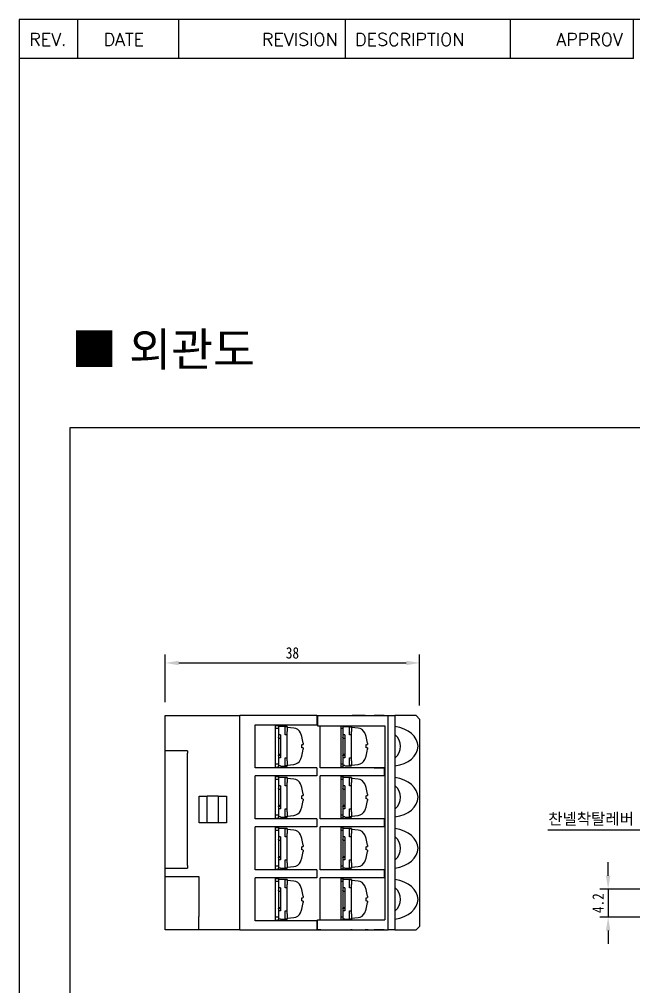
# Model space of a CAD drawing. Header units: millimetres. Extents: x 3108 to 3521, y -1583 to -1296.
# Drawn here: x 3107.8 to 3199.6, y -1440.6 to -1296.2 of the extents above; entities that cross this region are included whole.
import ezdxf
from ezdxf.enums import TextEntityAlignment as Align

# ---------------------------------------------------------------- set-up
doc = ezdxf.new("R2010")
doc.units = ezdxf.units.MM
doc.layers.add('SHEET', color=7, linetype='Continuous')
doc.styles.add('ROMANS', font='romans', dxfattribs={"width": 0.9})
doc.styles.add('굴림', font='', dxfattribs={"width": 0.9})
doc.styles.get('굴림').set_extended_font_data('GulimChe')
doc.dimstyles.new('ISO-25', dxfattribs={"dimtxt": 1.7, "dimasz": 2, "dimexe": 1.25, "dimexo": 2, "dimtad": 1, "dimzin": 9, "dimdsep": 46, "dimtxsty": '굴림', "dimcen": 2.5, "dimclrd": 4, "dimclre": 4, "dimclrt": 4, "dimadec": 0, "dimazin": 0, "dimtfac": 1, "dimtmove": 0, "dimatfit": 3, "dimfxl": 1, "dimarcsym": 0})

# ---------------------------------------------------------------- blocks, each defined once
blk = doc.blocks.new('*D45')
at = {"color": 4, "lineweight": -2, "ltscale": 0.3, "transparency": 16777216}
for p, q in [((3129.63, -1398.17), (3129.63, -1391.05)), ((3167.63, -1398.67), (3167.63, -1391.05)), ((3131.63, -1392.3), (3165.63, -1392.3))]:
    blk.add_line(p, q, dxfattribs=at)
at = {"color": 4, "ltscale": 0.3, "transparency": 16777216}
for points in [[(3131.63, -1391.97), (3131.63, -1392.64), (3129.63, -1392.3)], [(3165.63, -1391.97), (3165.63, -1392.64), (3167.63, -1392.3)]]:
    blk.add_solid(points, dxfattribs=at)
at = {"layer": 'DEFPOINTS', "color": 0, "ltscale": 0.3, "transparency": 16777216}
for p in [(3167.63, -1392.3), (3129.63, -1400.17), (3167.63, -1400.67)]:
    blk.add_point(p, dxfattribs=at)
at = {"color": 4, "ltscale": 0.3, "transparency": 16777216, "insert": (3148.63, -1390.81), "char_height": 1.7, "attachment_point": 5, "style": '굴림'}
blk.add_mtext('38', dxfattribs=at)
blk = doc.blocks.new('*D47')
at = {"color": 4, "lineweight": -2, "ltscale": 0.3, "transparency": 16777216}
for p, q in [((3195.81, -1424.07), (3195.81, -1422.07)), ((3201.4, -1426.07), (3194.56, -1426.07)), ((3195.81, -1426.07), (3195.81, -1430.27)), ((3201.4, -1430.27), (3194.56, -1430.27)), ((3195.81, -1432.27), (3195.81, -1434.27))]:
    blk.add_line(p, q, dxfattribs=at)
at = {"color": 4, "ltscale": 0.3, "transparency": 16777216}
for points in [[(3195.47, -1424.07), (3196.14, -1424.07), (3195.81, -1426.07)], [(3195.47, -1432.27), (3196.14, -1432.27), (3195.81, -1430.27)]]:
    blk.add_solid(points, dxfattribs=at)
at = {"layer": 'DEFPOINTS', "color": 0, "ltscale": 0.3, "transparency": 16777216}
for p in [(3203.4, -1426.07), (3195.81, -1430.27), (3203.4, -1430.27)]:
    blk.add_point(p, dxfattribs=at)
at = {"color": 4, "ltscale": 0.3, "transparency": 16777216, "insert": (3194.31, -1428.17), "char_height": 1.7, "attachment_point": 5, "rotation": 90, "style": '굴림'}
blk.add_mtext('4.2', dxfattribs=at)

msp = doc.modelspace()

# ---------------------------------------------------------------- linework, layer by layer
for p, q in [((3116.544, -1302.019), (3116.544, -1296.186)), ((3131.65, -1302.019), (3131.65, -1296.186)), ((3156.579, -1302.019), (3156.579, -1296.186)), ((3181.23, -1302.019), (3181.23, -1296.186)), ((3199.592, -1302.019), (3199.592, -1296.186)), ((3199.592, -1302.019), (3107.813, -1302.019)), ((3129.63, -1432.173), (3129.63, -1400.173)), ((3129.63, -1400.173), (3140.77, -1400.173)), ((3140.77, -1432.173), (3140.77, -1400.173)), ((3150.75, -1400.173), (3140.77, -1400.173)), ((3140.77, -1432.173), (3140.77, -1400.173)), ((3152.25, -1400.173), (3150.75, -1400.173)), ((3152.25, -1400.173), (3157.367, -1400.173)), ((3152.25, -1400.173), (3152.25, -1401.536)), ((3152.35, -1400.173), (3152.85, -1400.173)), ((3152.35, -1400.173), (3152.35, -1401.673)), ((3152.85, -1400.173), (3162.95, -1400.173)), ((3157.367, -1400.173), (3157.564, -1400.173)), ((3159.493, -1400.173), (3157.564, -1400.173)), ((3159.493, -1400.173), (3159.964, -1400.173)), ((3159.964, -1400.173), (3160.85, -1400.173)), ((3162.35, -1400.173), (3160.85, -1400.173)), ((3162.95, -1400.173), (3163.95, -1400.173)), ((3162.95, -1432.173), (3162.95, -1400.173)), ((3167.13, -1400.173), (3163.95, -1400.173)), ((3163.95, -1400.173), (3163.95, -1432.173)), ((3167.13, -1400.173), (3167.63, -1400.673)), ((3167.63, -1400.673), (3167.63, -1431.673)), ((3143.05, -1407.947), (3143.05, -1401.536)), ((3143.05, -1401.536), (3152.25, -1401.536)), ((3146.05, -1401.536), (3146.05, -1407.969)), ((3146.05, -1401.643), (3146.55, -1401.643)), ((3146.55, -1402.093), (3146.05, -1402.093)), ((3146.55, -1401.643), (3146.55, -1401.802)), ((3146.55, -1401.802), (3146.55, -1402.793)), ((3146.85, -1401.802), (3146.55, -1401.802)), ((3147.85, -1401.793), (3146.85, -1401.793)), ((3146.85, -1401.793), (3146.85, -1401.802)), ((3147.55, -1402.793), (3147.55, -1401.802)), ((3147.55, -1401.802), (3147.85, -1401.802)), ((3147.85, -1401.802), (3147.85, -1401.793)), ((3147.85, -1401.802), (3147.85, -1402.167)), ((3148.838, -1402.029), (3147.85, -1401.943)), ((3147.85, -1402.167), (3147.85, -1402.549)), ((3147.85, -1403.031), (3147.85, -1402.549)), ((3152.35, -1401.673), (3152.85, -1401.673)), ((3152.75, -1407.97), (3152.75, -1401.673)), ((3152.85, -1401.673), (3162.45, -1401.673)), ((3155.85, -1401.673), (3155.85, -1407.97)), ((3156.15, -1402.093), (3155.85, -1402.093)), ((3156.15, -1401.673), (3156.15, -1401.845)), ((3156.45, -1401.845), (3156.15, -1401.845)), ((3156.45, -1401.845), (3156.15, -1401.845)), ((3156.15, -1401.845), (3156.15, -1402.843)), ((3156.45, -1401.843), (3156.45, -1401.845)), ((3157.45, -1401.843), (3156.45, -1401.843)), ((3157.15, -1402.843), (3157.15, -1401.845)), ((3157.15, -1401.845), (3157.45, -1401.845)), ((3157.45, -1401.845), (3157.45, -1401.843)), ((3157.45, -1401.845), (3157.45, -1402.167)), ((3158.438, -1402.029), (3157.45, -1401.943)), ((3157.45, -1402.167), (3157.45, -1402.549)), ((3157.45, -1403.031), (3157.45, -1402.549)), ((3162.45, -1401.673), (3162.45, -1430.673)), ((3146.55, -1402.793), (3146.55, -1403.031)), ((3146.55, -1403.031), (3146.55, -1403.418)), ((3146.85, -1403.031), (3146.55, -1403.031)), ((3146.55, -1403.48), (3146.55, -1403.418)), ((3146.55, -1403.48), (3146.55, -1406.06)), ((3146.55, -1403.543), (3146.85, -1403.543)), ((3146.85, -1403.031), (3146.85, -1406.455)), ((3147.55, -1403.031), (3147.55, -1402.793)), ((3147.85, -1403.031), (3147.55, -1403.031)), ((3147.85, -1406.455), (3147.85, -1403.031)), ((3150.025, -1403.26), (3150.025, -1403.278)), ((3150.03, -1403.29), (3150.03, -1403.293)), ((3156.15, -1402.843), (3156.15, -1403.031)), ((3156.15, -1403.031), (3156.15, -1403.418)), ((3156.45, -1403.031), (3156.15, -1403.031)), ((3156.15, -1403.48), (3156.15, -1403.418)), ((3156.15, -1403.48), (3156.15, -1406.06)), ((3156.15, -1403.543), (3156.45, -1403.543)), ((3156.45, -1403.031), (3156.45, -1406.455)), ((3157.15, -1403.031), (3157.15, -1402.843)), ((3157.45, -1403.031), (3157.15, -1403.031)), ((3157.45, -1406.455), (3157.45, -1403.031)), ((3159.625, -1403.26), (3159.625, -1403.278)), ((3159.63, -1403.29), (3159.63, -1403.293)), ((3132.93, -1405.423), (3129.63, -1405.423)), ((3132.93, -1405.423), (3132.93, -1405.773)), ((3150.03, -1404.981), (3150.03, -1404.504)), ((3159.63, -1404.981), (3159.63, -1404.504)), ((3132.93, -1422.573), (3132.93, -1405.773)), ((3146.85, -1405.992), (3146.55, -1405.992)), ((3146.55, -1406.123), (3146.55, -1406.06)), ((3146.55, -1406.123), (3146.55, -1406.455)), ((3146.85, -1406.123), (3146.55, -1406.123)), ((3146.55, -1406.455), (3146.55, -1406.693)), ((3146.85, -1406.455), (3146.55, -1406.455)), ((3146.55, -1406.693), (3146.55, -1407.683)), ((3147.55, -1406.455), (3147.85, -1406.455)), ((3147.55, -1406.693), (3147.55, -1406.455)), ((3147.55, -1407.683), (3147.55, -1406.693)), ((3147.85, -1406.902), (3147.85, -1406.454)), ((3147.85, -1406.902), (3147.85, -1407.247)), ((3150.025, -1406.207), (3150.025, -1406.225)), ((3150.03, -1406.195), (3150.03, -1406.192)), ((3156.45, -1405.992), (3156.15, -1405.992)), ((3156.15, -1406.123), (3156.15, -1406.06)), ((3156.15, -1406.123), (3156.15, -1406.455)), ((3156.45, -1406.123), (3156.15, -1406.123)), ((3156.15, -1406.455), (3156.15, -1406.643)), ((3156.45, -1406.455), (3156.15, -1406.455)), ((3156.15, -1406.643), (3156.15, -1407.639)), ((3157.15, -1406.643), (3157.15, -1406.455)), ((3157.15, -1406.455), (3157.45, -1406.455)), ((3157.15, -1407.639), (3157.15, -1406.643)), ((3157.45, -1406.902), (3157.45, -1406.454)), ((3157.45, -1406.902), (3157.45, -1407.247)), ((3159.625, -1406.207), (3159.625, -1406.225)), ((3159.63, -1406.195), (3159.63, -1406.192)), ((3152.25, -1407.969), (3143.081, -1407.969)), ((3146.55, -1407.393), (3146.05, -1407.393)), ((3146.05, -1407.843), (3146.55, -1407.843)), ((3146.55, -1407.843), (3146.55, -1407.683)), ((3146.85, -1407.683), (3146.55, -1407.683)), ((3146.85, -1407.683), (3146.85, -1407.693)), ((3146.85, -1407.693), (3147.85, -1407.693)), ((3147.85, -1407.683), (3147.55, -1407.683)), ((3147.85, -1407.247), (3147.85, -1407.683)), ((3147.85, -1407.543), (3148.838, -1407.456)), ((3147.85, -1407.693), (3147.85, -1407.683)), ((3152.25, -1407.969), (3152.25, -1409.157)), ((3162.35, -1407.97), (3152.75, -1407.97)), ((3156.15, -1407.393), (3155.85, -1407.393)), ((3156.15, -1407.843), (3155.85, -1407.843)), ((3156.45, -1407.639), (3156.15, -1407.639)), ((3156.15, -1407.639), (3156.15, -1407.843)), ((3156.45, -1407.639), (3156.45, -1407.643)), ((3156.45, -1407.643), (3157.45, -1407.643)), ((3157.45, -1407.639), (3157.15, -1407.639)), ((3157.45, -1407.247), (3157.45, -1407.639)), ((3157.45, -1407.543), (3158.438, -1407.456)), ((3157.45, -1407.643), (3157.45, -1407.639)), ((3160.85, -1407.966), (3162.35, -1407.97)), ((3162.35, -1407.97), (3162.35, -1409.156)), ((3143.05, -1415.589), (3143.05, -1409.157)), ((3152.25, -1409.157), (3143.05, -1409.157)), ((3146.05, -1409.171), (3146.05, -1415.589)), ((3146.05, -1409.263), (3146.55, -1409.263)), ((3146.55, -1409.713), (3146.05, -1409.713)), ((3146.55, -1409.263), (3146.55, -1409.422)), ((3146.55, -1409.422), (3146.55, -1410.413)), ((3146.85, -1409.422), (3146.55, -1409.422)), ((3146.85, -1409.413), (3146.85, -1409.422)), ((3147.85, -1409.413), (3146.85, -1409.413)), ((3147.55, -1410.413), (3147.55, -1409.422)), ((3147.55, -1409.422), (3147.85, -1409.422)), ((3147.85, -1409.422), (3147.85, -1409.413)), ((3147.85, -1409.422), (3147.85, -1409.787)), ((3148.838, -1409.649), (3147.85, -1409.563)), ((3147.85, -1409.787), (3147.85, -1410.169)), ((3152.75, -1415.59), (3152.75, -1409.156)), ((3162.35, -1409.156), (3152.75, -1409.156)), ((3155.85, -1409.171), (3155.85, -1415.59)), ((3155.85, -1409.263), (3156.15, -1409.263)), ((3156.15, -1409.713), (3155.85, -1409.713)), ((3156.15, -1409.263), (3156.15, -1409.422)), ((3156.45, -1409.422), (3156.15, -1409.422)), ((3156.15, -1409.422), (3156.15, -1410.413)), ((3157.45, -1409.413), (3156.45, -1409.413)), ((3156.45, -1409.413), (3156.45, -1409.422)), ((3157.15, -1410.413), (3157.15, -1409.422)), ((3157.15, -1409.422), (3157.45, -1409.422)), ((3157.45, -1409.422), (3157.45, -1409.413)), ((3157.45, -1409.422), (3157.45, -1409.787)), ((3158.438, -1409.649), (3157.45, -1409.563)), ((3157.45, -1409.787), (3157.45, -1410.169)), ((3146.55, -1410.413), (3146.55, -1410.651)), ((3146.55, -1410.651), (3146.55, -1411.038)), ((3146.85, -1410.651), (3146.55, -1410.651)), ((3146.55, -1411.1), (3146.55, -1411.038)), ((3146.55, -1411.1), (3146.55, -1413.68)), ((3146.55, -1411.163), (3146.85, -1411.163)), ((3146.85, -1410.651), (3146.85, -1414.075)), ((3147.55, -1410.651), (3147.55, -1410.413)), ((3147.85, -1410.651), (3147.55, -1410.651)), ((3147.85, -1410.651), (3147.85, -1410.169)), ((3147.85, -1414.075), (3147.85, -1410.651)), ((3150.025, -1410.88), (3150.025, -1410.898)), ((3150.03, -1410.91), (3150.03, -1410.913)), ((3156.15, -1410.413), (3156.15, -1410.651)), ((3156.15, -1410.651), (3156.15, -1411.038)), ((3156.45, -1410.651), (3156.15, -1410.651)), ((3156.15, -1411.1), (3156.15, -1411.038)), ((3156.15, -1411.1), (3156.15, -1413.68)), ((3156.15, -1411.163), (3156.45, -1411.163)), ((3156.45, -1410.651), (3156.45, -1414.075)), ((3157.15, -1410.651), (3157.15, -1410.413)), ((3157.45, -1410.651), (3157.15, -1410.651)), ((3157.45, -1410.651), (3157.45, -1410.169)), ((3157.45, -1414.075), (3157.45, -1410.651)), ((3159.625, -1410.88), (3159.625, -1410.898)), ((3159.63, -1410.91), (3159.63, -1410.913)), ((3134.687, -1412.173), (3135.887, -1412.173)), ((3134.687, -1416.173), (3134.687, -1412.173)), ((3137.553, -1412.173), (3135.887, -1412.173)), ((3135.887, -1416.173), (3135.887, -1412.173)), ((3137.553, -1412.173), (3138.753, -1412.173)), ((3137.553, -1412.173), (3137.553, -1416.173)), ((3138.753, -1412.173), (3138.753, -1416.173)), ((3150.03, -1412.601), (3150.03, -1412.124)), ((3159.63, -1412.601), (3159.63, -1412.124)), ((3146.85, -1413.612), (3146.55, -1413.612)), ((3146.55, -1413.743), (3146.55, -1413.68)), ((3146.55, -1413.743), (3146.55, -1414.075)), ((3146.85, -1413.743), (3146.55, -1413.743)), ((3146.55, -1414.075), (3146.55, -1414.313)), ((3146.85, -1414.075), (3146.55, -1414.075)), ((3147.55, -1414.313), (3147.55, -1414.075)), ((3147.55, -1414.075), (3147.85, -1414.075)), ((3147.85, -1414.522), (3147.85, -1414.074)), ((3150.025, -1413.827), (3150.025, -1413.845)), ((3150.03, -1413.815), (3150.03, -1413.812)), ((3156.45, -1413.612), (3156.15, -1413.612)), ((3156.15, -1413.743), (3156.15, -1413.68)), ((3156.15, -1413.743), (3156.15, -1414.075)), ((3156.45, -1413.743), (3156.15, -1413.743)), ((3156.45, -1414.075), (3156.15, -1414.075)), ((3156.15, -1414.075), (3156.15, -1414.313)), ((3157.15, -1414.313), (3157.15, -1414.075)), ((3157.15, -1414.075), (3157.45, -1414.075)), ((3157.45, -1414.522), (3157.45, -1414.074)), ((3159.625, -1413.827), (3159.625, -1413.845)), ((3159.63, -1413.815), (3159.63, -1413.812)), ((3152.25, -1415.589), (3143.05, -1415.589)), ((3146.55, -1415.013), (3146.05, -1415.013)), ((3146.05, -1415.463), (3146.55, -1415.463)), ((3146.55, -1414.313), (3146.55, -1415.303)), ((3146.85, -1415.303), (3146.55, -1415.303)), ((3146.55, -1415.463), (3146.55, -1415.303)), ((3146.85, -1415.303), (3146.85, -1415.313)), ((3146.85, -1415.313), (3147.85, -1415.313)), ((3147.55, -1415.303), (3147.55, -1414.313)), ((3147.85, -1415.303), (3147.55, -1415.303)), ((3147.85, -1414.522), (3147.85, -1414.867)), ((3147.85, -1414.867), (3147.85, -1415.303)), ((3147.85, -1415.163), (3148.838, -1415.076)), ((3147.85, -1415.313), (3147.85, -1415.303)), ((3152.25, -1415.589), (3152.25, -1416.777)), ((3162.35, -1415.59), (3152.75, -1415.59)), ((3156.15, -1415.013), (3155.85, -1415.013)), ((3156.15, -1415.463), (3155.85, -1415.463)), ((3156.15, -1414.313), (3156.15, -1415.303)), ((3156.45, -1415.303), (3156.15, -1415.303)), ((3156.15, -1415.303), (3156.15, -1415.463)), ((3156.45, -1415.303), (3156.45, -1415.313)), ((3156.45, -1415.313), (3157.45, -1415.313)), ((3157.15, -1415.303), (3157.15, -1414.313)), ((3157.45, -1415.303), (3157.15, -1415.303)), ((3157.45, -1414.522), (3157.45, -1414.867)), ((3157.45, -1414.867), (3157.45, -1415.303)), ((3157.45, -1415.163), (3158.438, -1415.076)), ((3157.45, -1415.313), (3157.45, -1415.303)), ((3162.35, -1415.59), (3162.35, -1416.776)), ((3135.887, -1416.173), (3134.687, -1416.173)), ((3137.553, -1416.173), (3135.887, -1416.173)), ((3138.753, -1416.173), (3137.553, -1416.173)), ((3143.05, -1423.209), (3143.05, -1416.777)), ((3152.25, -1416.777), (3143.05, -1416.777)), ((3146.05, -1416.777), (3146.05, -1423.209)), ((3146.05, -1416.883), (3146.55, -1416.883)), ((3146.55, -1416.883), (3146.55, -1417.042)), ((3146.85, -1417.042), (3146.55, -1417.042)), ((3146.55, -1417.042), (3146.55, -1418.033)), ((3146.85, -1417.033), (3146.85, -1417.042)), ((3147.85, -1417.033), (3146.85, -1417.033)), ((3147.55, -1418.033), (3147.55, -1417.042)), ((3147.55, -1417.042), (3147.85, -1417.042)), ((3147.85, -1417.042), (3147.85, -1417.033)), ((3147.85, -1417.042), (3147.85, -1417.407)), ((3152.75, -1423.21), (3152.75, -1416.776)), ((3162.35, -1416.776), (3152.75, -1416.776)), ((3155.85, -1416.776), (3155.85, -1423.21)), ((3155.85, -1416.883), (3156.15, -1416.883)), ((3156.15, -1416.883), (3156.15, -1417.042)), ((3156.15, -1417.042), (3156.15, -1418.033)), ((3156.45, -1417.042), (3156.15, -1417.042)), ((3156.45, -1417.033), (3156.45, -1417.042)), ((3157.45, -1417.033), (3156.45, -1417.033)), ((3157.15, -1418.033), (3157.15, -1417.042)), ((3157.15, -1417.042), (3157.45, -1417.042)), ((3157.45, -1417.042), (3157.45, -1417.033)), ((3157.45, -1417.042), (3157.45, -1417.407)), ((3146.55, -1417.333), (3146.05, -1417.333)), ((3146.55, -1418.033), (3146.55, -1418.271)), ((3146.55, -1418.271), (3146.55, -1418.658)), ((3146.85, -1418.271), (3146.55, -1418.271)), ((3146.85, -1418.271), (3146.85, -1421.695)), ((3147.55, -1418.271), (3147.55, -1418.033)), ((3147.85, -1418.271), (3147.55, -1418.271)), ((3148.838, -1417.269), (3147.85, -1417.183)), ((3147.85, -1417.407), (3147.85, -1417.789)), ((3147.85, -1418.271), (3147.85, -1417.789)), ((3147.85, -1421.695), (3147.85, -1418.271)), ((3150.025, -1418.5), (3150.025, -1418.518)), ((3150.03, -1418.53), (3150.03, -1418.533)), ((3156.15, -1417.333), (3155.85, -1417.333)), ((3156.15, -1418.033), (3156.15, -1418.271)), ((3156.15, -1418.271), (3156.15, -1418.658)), ((3156.45, -1418.271), (3156.15, -1418.271)), ((3156.45, -1418.271), (3156.45, -1421.695)), ((3157.15, -1418.271), (3157.15, -1418.033)), ((3157.45, -1418.271), (3157.15, -1418.271)), ((3158.438, -1417.269), (3157.45, -1417.183)), ((3157.45, -1417.407), (3157.45, -1417.789)), ((3157.45, -1418.271), (3157.45, -1417.789)), ((3157.45, -1421.695), (3157.45, -1418.271)), ((3159.625, -1418.5), (3159.625, -1418.518)), ((3159.63, -1418.53), (3159.63, -1418.533)), ((3146.55, -1418.72), (3146.55, -1418.658)), ((3146.55, -1418.72), (3146.55, -1421.3)), ((3146.55, -1418.783), (3146.85, -1418.783)), ((3150.03, -1420.221), (3150.03, -1419.744)), ((3156.15, -1418.72), (3156.15, -1418.658)), ((3156.15, -1418.72), (3156.15, -1421.3)), ((3156.15, -1418.783), (3156.45, -1418.783)), ((3159.63, -1420.221), (3159.63, -1419.744)), ((3146.85, -1421.232), (3146.55, -1421.232)), ((3146.55, -1421.363), (3146.55, -1421.3)), ((3146.55, -1421.363), (3146.55, -1421.695)), ((3146.85, -1421.363), (3146.55, -1421.363)), ((3150.03, -1421.435), (3150.03, -1421.432)), ((3156.45, -1421.232), (3156.15, -1421.232)), ((3156.15, -1421.363), (3156.15, -1421.3)), ((3156.15, -1421.363), (3156.15, -1421.695)), ((3156.45, -1421.363), (3156.15, -1421.363)), ((3159.63, -1421.435), (3159.63, -1421.432)), ((3132.93, -1422.572), (3132.93, -1422.923)), ((3146.55, -1422.633), (3146.05, -1422.633)), ((3146.55, -1421.695), (3146.55, -1421.933)), ((3146.85, -1421.695), (3146.55, -1421.695)), ((3146.55, -1421.933), (3146.55, -1422.923)), ((3147.55, -1421.933), (3147.55, -1421.695)), ((3147.55, -1421.695), (3147.85, -1421.695)), ((3147.55, -1422.923), (3147.55, -1421.933)), ((3147.85, -1422.142), (3147.85, -1421.694)), ((3147.85, -1422.142), (3147.85, -1422.487)), ((3147.85, -1422.487), (3147.85, -1422.923)), ((3147.85, -1422.783), (3148.838, -1422.696)), ((3150.025, -1421.447), (3150.025, -1421.465)), ((3156.15, -1422.633), (3155.85, -1422.633)), ((3156.15, -1421.695), (3156.15, -1421.933)), ((3156.45, -1421.695), (3156.15, -1421.695)), ((3156.15, -1421.933), (3156.15, -1422.923)), ((3157.15, -1421.933), (3157.15, -1421.695)), ((3157.15, -1421.695), (3157.45, -1421.695)), ((3157.15, -1422.923), (3157.15, -1421.933)), ((3157.45, -1422.142), (3157.45, -1421.694)), ((3157.45, -1422.142), (3157.45, -1422.487)), ((3157.45, -1422.487), (3157.45, -1422.923)), ((3157.45, -1422.783), (3158.438, -1422.696)), ((3159.625, -1421.447), (3159.625, -1421.465)), ((3129.63, -1422.923), (3132.93, -1422.923)), ((3129.63, -1424.173), (3134.63, -1424.173)), ((3134.63, -1424.173), (3134.63, -1426.173)), ((3152.25, -1423.209), (3143.05, -1423.209)), ((3146.05, -1423.083), (3146.55, -1423.083)), ((3146.55, -1423.083), (3146.55, -1422.923)), ((3146.85, -1422.923), (3146.55, -1422.923)), ((3146.85, -1422.923), (3146.85, -1422.933)), ((3146.85, -1422.933), (3147.85, -1422.933)), ((3147.85, -1422.923), (3147.55, -1422.923)), ((3147.85, -1422.933), (3147.85, -1422.923)), ((3152.25, -1423.209), (3152.25, -1424.397)), ((3162.35, -1423.21), (3152.75, -1423.21)), ((3156.15, -1423.083), (3155.85, -1423.083)), ((3156.15, -1422.923), (3156.15, -1423.083)), ((3156.45, -1422.923), (3156.15, -1422.923)), ((3156.45, -1422.923), (3156.45, -1422.933)), ((3156.45, -1422.933), (3157.45, -1422.933)), ((3157.45, -1422.923), (3157.15, -1422.923)), ((3157.45, -1422.933), (3157.45, -1422.923)), ((3162.35, -1423.21), (3162.35, -1424.396)), ((3143.05, -1430.809), (3143.05, -1424.397)), ((3152.25, -1424.397), (3143.05, -1424.397)), ((3146.05, -1424.397), (3146.05, -1430.809)), ((3146.05, -1424.503), (3146.55, -1424.503)), ((3146.55, -1424.953), (3146.05, -1424.953)), ((3146.55, -1424.503), (3146.55, -1424.662)), ((3146.85, -1424.662), (3146.55, -1424.662)), ((3146.55, -1424.662), (3146.55, -1425.653)), ((3146.55, -1425.653), (3146.55, -1425.891)), ((3146.85, -1424.653), (3146.85, -1424.662)), ((3147.85, -1424.653), (3146.85, -1424.653)), ((3147.55, -1425.653), (3147.55, -1424.662)), ((3147.55, -1424.662), (3147.85, -1424.662)), ((3147.55, -1425.891), (3147.55, -1425.653)), ((3147.85, -1424.662), (3147.85, -1424.653)), ((3147.85, -1424.662), (3147.85, -1425.027)), ((3148.838, -1424.889), (3147.85, -1424.803)), ((3147.85, -1425.027), (3147.85, -1425.409)), ((3147.85, -1425.891), (3147.85, -1425.409)), ((3152.75, -1430.673), (3152.75, -1424.396)), ((3162.35, -1424.396), (3152.75, -1424.396)), ((3155.85, -1424.396), (3155.85, -1430.673)), ((3155.85, -1424.503), (3156.15, -1424.503)), ((3156.15, -1424.953), (3155.85, -1424.953)), ((3156.15, -1424.503), (3156.15, -1424.662)), ((3156.45, -1424.662), (3156.15, -1424.662)), ((3156.15, -1424.662), (3156.15, -1425.653)), ((3156.15, -1425.653), (3156.15, -1425.891)), ((3157.45, -1424.653), (3156.45, -1424.653)), ((3156.45, -1424.653), (3156.45, -1424.662)), ((3157.15, -1425.653), (3157.15, -1424.662)), ((3157.15, -1424.662), (3157.45, -1424.662)), ((3157.15, -1425.891), (3157.15, -1425.653)), ((3157.45, -1424.662), (3157.45, -1424.653)), ((3157.45, -1424.662), (3157.45, -1425.027)), ((3158.438, -1424.889), (3157.45, -1424.803)), ((3157.45, -1425.027), (3157.45, -1425.409)), ((3157.45, -1425.891), (3157.45, -1425.409)), ((3134.63, -1426.173), (3134.63, -1430.173)), ((3146.55, -1425.891), (3146.55, -1426.278)), ((3146.85, -1425.891), (3146.55, -1425.891)), ((3146.55, -1426.34), (3146.55, -1426.278)), ((3146.55, -1426.34), (3146.55, -1428.92)), ((3146.55, -1426.403), (3146.85, -1426.403)), ((3146.85, -1425.891), (3146.85, -1429.315)), ((3147.85, -1425.891), (3147.55, -1425.891)), ((3147.85, -1429.315), (3147.85, -1425.891)), ((3150.025, -1426.12), (3150.025, -1426.138)), ((3150.03, -1426.15), (3150.03, -1426.153)), ((3156.15, -1425.891), (3156.15, -1426.278)), ((3156.45, -1425.891), (3156.15, -1425.891)), ((3156.15, -1426.34), (3156.15, -1426.278)), ((3156.15, -1426.34), (3156.15, -1428.92)), ((3156.15, -1426.403), (3156.45, -1426.403)), ((3156.45, -1425.891), (3156.45, -1429.315)), ((3157.45, -1425.891), (3157.15, -1425.891)), ((3157.45, -1429.315), (3157.45, -1425.891)), ((3159.625, -1426.12), (3159.625, -1426.138)), ((3159.63, -1426.15), (3159.63, -1426.153)), ((3150.03, -1427.841), (3150.03, -1427.364)), ((3159.63, -1427.841), (3159.63, -1427.364)), ((3146.85, -1428.852), (3146.55, -1428.852)), ((3146.55, -1428.983), (3146.55, -1428.92)), ((3146.55, -1428.983), (3146.55, -1429.315)), ((3146.85, -1428.983), (3146.55, -1428.983)), ((3146.85, -1429.315), (3146.55, -1429.315)), ((3146.55, -1429.315), (3146.55, -1429.553)), ((3146.55, -1429.553), (3146.55, -1430.543)), ((3147.55, -1429.553), (3147.55, -1429.315)), ((3147.55, -1429.315), (3147.85, -1429.315)), ((3147.55, -1430.543), (3147.55, -1429.553)), ((3147.85, -1429.762), (3147.85, -1429.314)), ((3147.85, -1429.762), (3147.85, -1430.107)), ((3147.85, -1430.107), (3147.85, -1430.543)), ((3150.025, -1429.067), (3150.025, -1429.085)), ((3150.03, -1429.055), (3150.03, -1429.052)), ((3156.45, -1428.852), (3156.15, -1428.852)), ((3156.15, -1428.983), (3156.15, -1428.92)), ((3156.15, -1428.983), (3156.15, -1429.315)), ((3156.45, -1428.983), (3156.15, -1428.983)), ((3156.15, -1429.315), (3156.15, -1429.553)), ((3156.45, -1429.315), (3156.15, -1429.315)), ((3156.15, -1429.553), (3156.15, -1430.543)), ((3157.15, -1429.553), (3157.15, -1429.315)), ((3157.15, -1429.315), (3157.45, -1429.315)), ((3157.15, -1430.543), (3157.15, -1429.553)), ((3157.45, -1429.762), (3157.45, -1429.314)), ((3157.45, -1429.762), (3157.45, -1430.107)), ((3157.45, -1430.107), (3157.45, -1430.543)), ((3159.625, -1429.067), (3159.625, -1429.085)), ((3159.63, -1429.055), (3159.63, -1429.052)), ((3134.63, -1432.173), (3134.63, -1430.173)), ((3152.25, -1430.809), (3143.05, -1430.809)), ((3146.55, -1430.253), (3146.05, -1430.253)), ((3146.05, -1430.703), (3146.55, -1430.703)), ((3146.85, -1430.543), (3146.55, -1430.543)), ((3146.55, -1430.703), (3146.55, -1430.543)), ((3146.85, -1430.543), (3146.85, -1430.553)), ((3146.85, -1430.553), (3147.85, -1430.553)), ((3147.85, -1430.543), (3147.55, -1430.543)), ((3147.85, -1430.403), (3148.838, -1430.316)), ((3147.85, -1430.553), (3147.85, -1430.543)), ((3152.25, -1430.809), (3152.25, -1432.173)), ((3152.35, -1430.673), (3152.85, -1430.673)), ((3152.35, -1432.173), (3152.35, -1430.673)), ((3152.85, -1430.673), (3162.45, -1430.673)), ((3156.15, -1430.253), (3155.85, -1430.253)), ((3156.15, -1430.543), (3156.15, -1430.673)), ((3156.45, -1430.543), (3156.15, -1430.543)), ((3156.45, -1430.543), (3156.45, -1430.553)), ((3156.45, -1430.553), (3157.45, -1430.553)), ((3157.45, -1430.543), (3157.15, -1430.543)), ((3157.45, -1430.403), (3158.438, -1430.316)), ((3157.45, -1430.553), (3157.45, -1430.543)), ((3134.63, -1432.173), (3129.63, -1432.173)), ((3140.77, -1432.173), (3134.63, -1432.173)), ((3140.77, -1432.173), (3150.75, -1432.173)), ((3150.75, -1432.173), (3152.25, -1432.173)), ((3152.25, -1432.173), (3157.367, -1432.173)), ((3152.85, -1432.173), (3152.35, -1432.173)), ((3152.85, -1432.173), (3162.95, -1432.173)), ((3157.564, -1432.173), (3157.367, -1432.173)), ((3157.564, -1432.173), (3159.493, -1432.173)), ((3159.964, -1432.173), (3159.493, -1432.173)), ((3159.964, -1432.173), (3160.85, -1432.173)), ((3162.35, -1432.173), (3160.85, -1432.173)), ((3163.95, -1432.173), (3162.95, -1432.173)), ((3163.95, -1432.173), (3167.13, -1432.173)), ((3167.63, -1431.673), (3167.13, -1432.173))]:
    msp.add_line(p, q)
at = {"color": 4}
msp.add_lwpolyline([(3115.405, -1357.116), (3311.667, -1357.116), (3311.667, -1523.707), (3115.405, -1523.707)], close=True, dxfattribs=at)
for centre, radius, start, end in [((3148.734, -1403.225), 1.2, 23.54714, 85), ((3158.334, -1403.225), 1.2, 23.54714, 85), ((3145.25, -1404.743), 5, 17.24875, 23.54714), ((3149.929, -1403.29), 0.101, 0, 17.25099), ((3154.85, -1404.743), 5, 17.24875, 23.54714), ((3159.529, -1403.29), 0.101, 0, 17.25099), ((3148.734, -1406.261), 1.2, 275, 336.45286), ((3145.25, -1404.743), 5, 336.45286, 342.75127), ((3149.929, -1406.195), 0.101, 342.74975, 0), ((3158.334, -1406.261), 1.2, 275, 336.45286), ((3154.85, -1404.743), 5, 336.45286, 342.75127), ((3159.529, -1406.195), 0.101, 342.74975, 0), ((3148.734, -1410.845), 1.2, 23.54714, 85), ((3158.334, -1410.845), 1.2, 23.54714, 85), ((3145.25, -1412.363), 5, 17.24875, 23.54714), ((3149.929, -1410.91), 0.101, 0, 17.25099), ((3154.85, -1412.363), 5, 17.24875, 23.54714), ((3159.529, -1410.91), 0.101, 0, 17.25099), ((3145.25, -1412.363), 5, 336.45286, 342.75127), ((3149.929, -1413.815), 0.101, 342.74975, 0), ((3154.85, -1412.363), 5, 336.45286, 342.75127), ((3159.529, -1413.815), 0.101, 342.74975, 0), ((3148.734, -1413.881), 1.2, 275, 336.45286), ((3158.334, -1413.881), 1.2, 275, 336.45286), ((3148.734, -1418.465), 1.2, 23.54714, 85), ((3145.25, -1419.983), 5, 17.24875, 23.54714), ((3149.929, -1418.53), 0.101, 0, 17.25099), ((3158.334, -1418.465), 1.2, 23.54714, 85), ((3154.85, -1419.983), 5, 17.24875, 23.54714), ((3159.529, -1418.53), 0.101, 0, 17.25099), ((3149.929, -1421.435), 0.101, 342.74975, 0), ((3159.529, -1421.435), 0.101, 342.74975, 0), ((3148.734, -1421.501), 1.2, 275, 336.45286), ((3145.25, -1419.983), 5, 336.45286, 342.75127), ((3158.334, -1421.501), 1.2, 275, 336.45286), ((3154.85, -1419.983), 5, 336.45286, 342.75127), ((3148.734, -1426.085), 1.2, 23.54714, 85), ((3145.25, -1427.603), 5, 17.24875, 23.54714), ((3158.334, -1426.085), 1.2, 23.54714, 85), ((3154.85, -1427.603), 5, 17.24875, 23.54714), ((3149.929, -1426.15), 0.101, 0, 17.25099), ((3159.529, -1426.15), 0.101, 0, 17.25099), ((3148.734, -1429.121), 1.2, 275, 336.45286), ((3145.25, -1427.603), 5, 336.45286, 342.75127), ((3149.929, -1429.055), 0.101, 342.74975, 0), ((3158.334, -1429.121), 1.2, 275, 336.45286), ((3154.85, -1427.603), 5, 336.45286, 342.75127), ((3159.529, -1429.055), 0.101, 342.74975, 0)]:
    msp.add_arc(centre, radius, start, end)
for centre, major_axis, ratio, start_param, end_param in [((3163.11, -1404.743), (4.284, 0), 0.7002075, 4.9097147, 7.6566559), ((3145.265, -1404.744), (0.449, 4.977), 0.9961636, 4.8936689, 5.0997318), ((3154.865, -1404.744), (0.449, 4.977), 0.9961636, 4.8936689, 5.0997318), ((3160.495, -1404.743), (4.284, 0), 0.7002075, 5.6504974, 6.9158731), ((3145.265, -1404.915), (4.978, 0.436), 0.0078667, 5.9855161, 6.1915785), ((3145.265, -1404.571), (-4.978, 0.436), 0.0078667, 3.2331995, 3.4392618), ((3145.265, -1404.741), (-0.449, 4.977), 0.9961636, 4.3250462, 4.5311091), ((3154.865, -1404.915), (4.978, 0.436), 0.0078667, 5.9855161, 6.1915785), ((3154.865, -1404.571), (-4.978, 0.436), 0.0078667, 3.2331995, 3.4392618), ((3154.865, -1404.741), (-0.449, 4.977), 0.9961636, 4.3250462, 4.5311091), ((3163.11, -1412.363), (4.284, 0), 0.7002075, 4.9097147, 7.6566559), ((3145.265, -1412.364), (0.449, 4.977), 0.9961636, 4.8936689, 5.0997318), ((3154.865, -1412.364), (0.449, 4.977), 0.9961636, 4.8936689, 5.0997318), ((3160.495, -1412.363), (4.284, 0), 0.7002075, 5.6504974, 6.9158731), ((3145.265, -1412.535), (4.978, 0.436), 0.0078667, 5.9855161, 6.1915785), ((3145.265, -1412.191), (-4.978, 0.436), 0.0078667, 3.2331995, 3.4392618), ((3154.865, -1412.535), (4.978, 0.436), 0.0078667, 5.9855161, 6.1915785), ((3154.865, -1412.191), (-4.978, 0.436), 0.0078667, 3.2331995, 3.4392618), ((3145.265, -1412.361), (-0.449, 4.977), 0.9961636, 4.3250462, 4.5311091), ((3154.865, -1412.361), (-0.449, 4.977), 0.9961636, 4.3250462, 4.5311091), ((3163.11, -1419.983), (4.284, 0), 0.7002075, 4.9097147, 7.6566559), ((3145.265, -1419.984), (0.449, 4.977), 0.9961636, 4.8936689, 5.0997318), ((3154.865, -1419.984), (0.449, 4.977), 0.9961636, 4.8936689, 5.0997318), ((3160.495, -1419.983), (4.284, 0), 0.7002075, 5.6504974, 6.9158731), ((3145.265, -1420.155), (4.978, 0.436), 0.0078667, 5.9855161, 6.1915785), ((3154.865, -1420.155), (4.978, 0.436), 0.0078667, 5.9855161, 6.1915785), ((3145.265, -1419.811), (-4.978, 0.436), 0.0078667, 3.2331995, 3.4392618), ((3145.265, -1419.981), (-0.449, 4.977), 0.9961636, 4.3250462, 4.5311091), ((3154.865, -1419.811), (-4.978, 0.436), 0.0078667, 3.2331995, 3.4392618), ((3154.865, -1419.981), (-0.449, 4.977), 0.9961636, 4.3250462, 4.5311091), ((3163.11, -1427.603), (4.284, 0), 0.7002075, 4.9097147, 7.6566559), ((3145.265, -1427.604), (0.449, 4.977), 0.9961636, 4.8936689, 5.0997318), ((3154.865, -1427.604), (0.449, 4.977), 0.9961636, 4.8936689, 5.0997318), ((3160.495, -1427.603), (4.284, 0), 0.7002075, 5.6504974, 6.9158731), ((3145.265, -1427.775), (4.978, 0.436), 0.0078667, 5.9855161, 6.1915785), ((3145.265, -1427.431), (-4.978, 0.436), 0.0078667, 3.2331995, 3.4392618), ((3145.265, -1427.601), (-0.449, 4.977), 0.9961636, 4.3250462, 4.5311091), ((3154.865, -1427.775), (4.978, 0.436), 0.0078667, 5.9855161, 6.1915785), ((3154.865, -1427.431), (-4.978, 0.436), 0.0078667, 3.2331995, 3.4392618), ((3154.865, -1427.601), (-0.449, 4.977), 0.9961636, 4.3250462, 4.5311091)]:
    msp.add_ellipse(centre, major_axis=major_axis, ratio=ratio, start_param=start_param, end_param=end_param)
for points in [[(3150.223, -1404.287), (3150.224, -1404.3), (3150.225, -1404.313), (3150.226, -1404.331), (3150.227, -1404.338), (3150.227, -1404.35), (3150.228, -1404.356), (3150.229, -1404.374), (3150.229, -1404.385), (3150.23, -1404.406), (3150.23, -1404.417), (3150.23, -1404.435), (3150.23, -1404.443), (3150.229, -1404.454), (3150.229, -1404.457), (3150.229, -1404.463), (3150.228, -1404.466), (3150.228, -1404.474), (3150.227, -1404.477), (3150.225, -1404.483), (3150.224, -1404.484), (3150.223, -1404.485)], [(3150.223, -1405.001), (3150.224, -1405.001), (3150.225, -1405.002), (3150.226, -1405.006), (3150.227, -1405.008), (3150.227, -1405.012), (3150.228, -1405.014), (3150.229, -1405.022), (3150.229, -1405.028), (3150.23, -1405.042), (3150.23, -1405.05), (3150.23, -1405.069), (3150.23, -1405.079), (3150.229, -1405.095), (3150.229, -1405.1), (3150.229, -1405.112), (3150.228, -1405.117), (3150.228, -1405.135), (3150.227, -1405.147), (3150.225, -1405.173), (3150.224, -1405.185), (3150.223, -1405.198)], [(3159.823, -1404.287), (3159.824, -1404.3), (3159.825, -1404.313), (3159.826, -1404.331), (3159.827, -1404.338), (3159.827, -1404.35), (3159.828, -1404.356), (3159.829, -1404.374), (3159.829, -1404.385), (3159.83, -1404.406), (3159.83, -1404.417), (3159.83, -1404.435), (3159.83, -1404.443), (3159.829, -1404.454), (3159.829, -1404.457), (3159.829, -1404.463), (3159.828, -1404.466), (3159.828, -1404.474), (3159.827, -1404.477), (3159.825, -1404.483), (3159.824, -1404.484), (3159.823, -1404.485)], [(3159.823, -1405.001), (3159.824, -1405.001), (3159.825, -1405.002), (3159.826, -1405.006), (3159.827, -1405.008), (3159.827, -1405.012), (3159.828, -1405.014), (3159.829, -1405.022), (3159.829, -1405.028), (3159.83, -1405.042), (3159.83, -1405.05), (3159.83, -1405.069), (3159.83, -1405.079), (3159.829, -1405.095), (3159.829, -1405.1), (3159.829, -1405.112), (3159.828, -1405.117), (3159.828, -1405.135), (3159.827, -1405.147), (3159.825, -1405.173), (3159.824, -1405.185), (3159.823, -1405.198)], [(3150.223, -1411.907), (3150.224, -1411.92), (3150.225, -1411.933), (3150.226, -1411.951), (3150.227, -1411.958), (3150.227, -1411.97), (3150.228, -1411.976), (3150.229, -1411.994), (3150.229, -1412.005), (3150.23, -1412.026), (3150.23, -1412.037), (3150.23, -1412.055), (3150.23, -1412.063), (3150.229, -1412.074), (3150.229, -1412.077), (3150.229, -1412.083), (3150.228, -1412.086), (3150.228, -1412.094), (3150.227, -1412.097), (3150.225, -1412.103), (3150.224, -1412.104), (3150.223, -1412.105)], [(3150.223, -1412.621), (3150.224, -1412.621), (3150.225, -1412.622), (3150.226, -1412.626), (3150.227, -1412.628), (3150.227, -1412.632), (3150.228, -1412.634), (3150.229, -1412.642), (3150.229, -1412.648), (3150.23, -1412.662), (3150.23, -1412.67), (3150.23, -1412.689), (3150.23, -1412.699), (3150.229, -1412.715), (3150.229, -1412.72), (3150.229, -1412.732), (3150.228, -1412.737), (3150.228, -1412.755), (3150.227, -1412.767), (3150.225, -1412.793), (3150.224, -1412.805), (3150.223, -1412.818)], [(3159.823, -1411.907), (3159.824, -1411.92), (3159.825, -1411.933), (3159.826, -1411.951), (3159.827, -1411.958), (3159.827, -1411.97), (3159.828, -1411.976), (3159.829, -1411.994), (3159.829, -1412.005), (3159.83, -1412.026), (3159.83, -1412.037), (3159.83, -1412.055), (3159.83, -1412.063), (3159.829, -1412.074), (3159.829, -1412.077), (3159.829, -1412.083), (3159.828, -1412.086), (3159.828, -1412.094), (3159.827, -1412.097), (3159.825, -1412.103), (3159.824, -1412.104), (3159.823, -1412.105)], [(3159.823, -1412.621), (3159.824, -1412.621), (3159.825, -1412.622), (3159.826, -1412.626), (3159.827, -1412.628), (3159.827, -1412.632), (3159.828, -1412.634), (3159.829, -1412.642), (3159.829, -1412.648), (3159.83, -1412.662), (3159.83, -1412.67), (3159.83, -1412.689), (3159.83, -1412.699), (3159.829, -1412.715), (3159.829, -1412.72), (3159.829, -1412.732), (3159.828, -1412.737), (3159.828, -1412.755), (3159.827, -1412.767), (3159.825, -1412.793), (3159.824, -1412.805), (3159.823, -1412.818)], [(3150.223, -1419.527), (3150.224, -1419.54), (3150.225, -1419.553), (3150.226, -1419.571), (3150.227, -1419.578), (3150.227, -1419.59), (3150.228, -1419.596), (3150.229, -1419.614), (3150.229, -1419.625), (3150.23, -1419.646), (3150.23, -1419.657), (3150.23, -1419.675), (3150.23, -1419.683), (3150.229, -1419.694), (3150.229, -1419.697), (3150.229, -1419.703), (3150.228, -1419.706), (3150.228, -1419.714), (3150.227, -1419.717), (3150.225, -1419.723), (3150.224, -1419.724), (3150.223, -1419.725)], [(3159.823, -1419.527), (3159.824, -1419.54), (3159.825, -1419.553), (3159.826, -1419.571), (3159.827, -1419.578), (3159.827, -1419.59), (3159.828, -1419.596), (3159.829, -1419.614), (3159.829, -1419.625), (3159.83, -1419.646), (3159.83, -1419.657), (3159.83, -1419.675), (3159.83, -1419.683), (3159.829, -1419.694), (3159.829, -1419.697), (3159.829, -1419.703), (3159.828, -1419.706), (3159.828, -1419.714), (3159.827, -1419.717), (3159.825, -1419.723), (3159.824, -1419.724), (3159.823, -1419.725)], [(3150.223, -1420.241), (3150.224, -1420.241), (3150.225, -1420.242), (3150.226, -1420.246), (3150.227, -1420.248), (3150.227, -1420.252), (3150.228, -1420.254), (3150.229, -1420.262), (3150.229, -1420.268), (3150.23, -1420.282), (3150.23, -1420.29), (3150.23, -1420.309), (3150.23, -1420.319), (3150.229, -1420.335), (3150.229, -1420.34), (3150.229, -1420.352), (3150.228, -1420.357), (3150.228, -1420.375), (3150.227, -1420.387), (3150.225, -1420.413), (3150.224, -1420.425), (3150.223, -1420.438)], [(3159.823, -1420.241), (3159.824, -1420.241), (3159.825, -1420.242), (3159.826, -1420.246), (3159.827, -1420.248), (3159.827, -1420.252), (3159.828, -1420.254), (3159.829, -1420.262), (3159.829, -1420.268), (3159.83, -1420.282), (3159.83, -1420.29), (3159.83, -1420.309), (3159.83, -1420.319), (3159.829, -1420.335), (3159.829, -1420.34), (3159.829, -1420.352), (3159.828, -1420.357), (3159.828, -1420.375), (3159.827, -1420.387), (3159.825, -1420.413), (3159.824, -1420.425), (3159.823, -1420.438)], [(3150.223, -1427.147), (3150.224, -1427.16), (3150.225, -1427.173), (3150.226, -1427.191), (3150.227, -1427.198), (3150.227, -1427.21), (3150.228, -1427.216), (3150.229, -1427.234), (3150.229, -1427.245), (3150.23, -1427.266), (3150.23, -1427.277), (3150.23, -1427.295), (3150.23, -1427.303), (3150.229, -1427.314), (3150.229, -1427.317), (3150.229, -1427.323), (3150.228, -1427.326), (3150.228, -1427.334), (3150.227, -1427.337), (3150.225, -1427.343), (3150.224, -1427.344), (3150.223, -1427.345)], [(3159.823, -1427.147), (3159.824, -1427.16), (3159.825, -1427.173), (3159.826, -1427.191), (3159.827, -1427.198), (3159.827, -1427.21), (3159.828, -1427.216), (3159.829, -1427.234), (3159.829, -1427.245), (3159.83, -1427.266), (3159.83, -1427.277), (3159.83, -1427.295), (3159.83, -1427.303), (3159.829, -1427.314), (3159.829, -1427.317), (3159.829, -1427.323), (3159.828, -1427.326), (3159.828, -1427.334), (3159.827, -1427.337), (3159.825, -1427.343), (3159.824, -1427.344), (3159.823, -1427.345)], [(3150.223, -1427.861), (3150.224, -1427.861), (3150.225, -1427.862), (3150.226, -1427.866), (3150.227, -1427.868), (3150.227, -1427.872), (3150.228, -1427.874), (3150.229, -1427.882), (3150.229, -1427.888), (3150.23, -1427.902), (3150.23, -1427.91), (3150.23, -1427.929), (3150.23, -1427.939), (3150.229, -1427.955), (3150.229, -1427.96), (3150.229, -1427.972), (3150.228, -1427.977), (3150.228, -1427.995), (3150.227, -1428.007), (3150.225, -1428.033), (3150.224, -1428.045), (3150.223, -1428.058)], [(3159.823, -1427.861), (3159.824, -1427.861), (3159.825, -1427.862), (3159.826, -1427.866), (3159.827, -1427.868), (3159.827, -1427.872), (3159.828, -1427.874), (3159.829, -1427.882), (3159.829, -1427.888), (3159.83, -1427.902), (3159.83, -1427.91), (3159.83, -1427.929), (3159.83, -1427.939), (3159.829, -1427.955), (3159.829, -1427.96), (3159.829, -1427.972), (3159.828, -1427.977), (3159.828, -1427.995), (3159.827, -1428.007), (3159.825, -1428.033), (3159.824, -1428.045), (3159.823, -1428.058)]]:
    msp.add_open_spline(points, degree=3, knots=[0, 0, 0, 0, 0.125, 0.125, 0.1875, 0.1875, 0.25, 0.25, 0.375, 0.375, 0.5, 0.5, 0.625, 0.625, 0.6875, 0.6875, 0.75, 0.75, 0.875, 0.875, 1, 1, 1, 1])
at = {"layer": 'SHEET'}
for p, q in [((3366.983, -1296.186), (3107.813, -1296.186)), ((3107.813, -1296.186), (3107.813, -1367.281)), ((3107.813, -1367.281), (3107.813, -1582.62))]:
    msp.add_line(p, q, dxfattribs=at)

# ---------------------------------------------------------------- texts
at = {"color": 0, "insert": (3129.316, -1345.724), "char_height": 5, "width": 40.8957, "attachment_point": 5}
msp.add_mtext('{\\fDotum|b1|i0|c129|p50;■ 외관도}', dxfattribs=at)
at = {"color": 4, "insert": (3186.856, -1416.623), "char_height": 1.7, "attachment_point": 7}
msp.add_mtext('{\\fGulimChe|b0|i0|c129|p49;찬넬착탈레버}', dxfattribs=at)
at = {"layer": 'SHEET', "style": 'ROMANS'}
for s, height, p in [('REV.', 1.9132, (3112.072, -1299.189)), ('DATE', 1.9132, (3123.424, -1299.189)), ('REVISION  DESCRIPTION', 1.91319, (3159.182, -1299.193)), ('APPROV', 1.9132, (3193.02, -1299.189))]:
    msp.add_text(s, height=height, dxfattribs=at).set_placement(p, align=Align.MIDDLE)

# ---------------------------------------------------------------- dimensions: what is measured, and where the dimension line sits
at = {"ltscale": 0.3}
dim = msp.add_linear_dim(base=(3167.63, -1392.304), p1=(3129.63, -1400.173), p2=(3167.63, -1400.673), dimstyle='ISO-25', override={"dimasz": 2}, dxfattribs=at)
dim.commit()
dim.dimension.update_dxf_attribs({"geometry": '*D45', "text_midpoint": (3148.63, -1390.81)})
dim = msp.add_linear_dim(base=(3195.807, -1430.273), p1=(3203.405, -1426.073), p2=(3203.405, -1430.273), angle=90, dimstyle='ISO-25', override={"dimasz": 2}, dxfattribs=at)
dim.commit()
dim.dimension.update_dxf_attribs({"geometry": '*D47', "text_midpoint": (3195.807, -1428.173), "dimtype": 160})

# ---------------------------------------------------------------- leaders
msp.add_leader([(3205.559, -1412.229), (3201.121, -1417.248), (3186.785, -1417.248)], dimstyle='ISO-25', override={"dimasz": 2}, dxfattribs=at)

doc.saveas('drawing.dxf')
